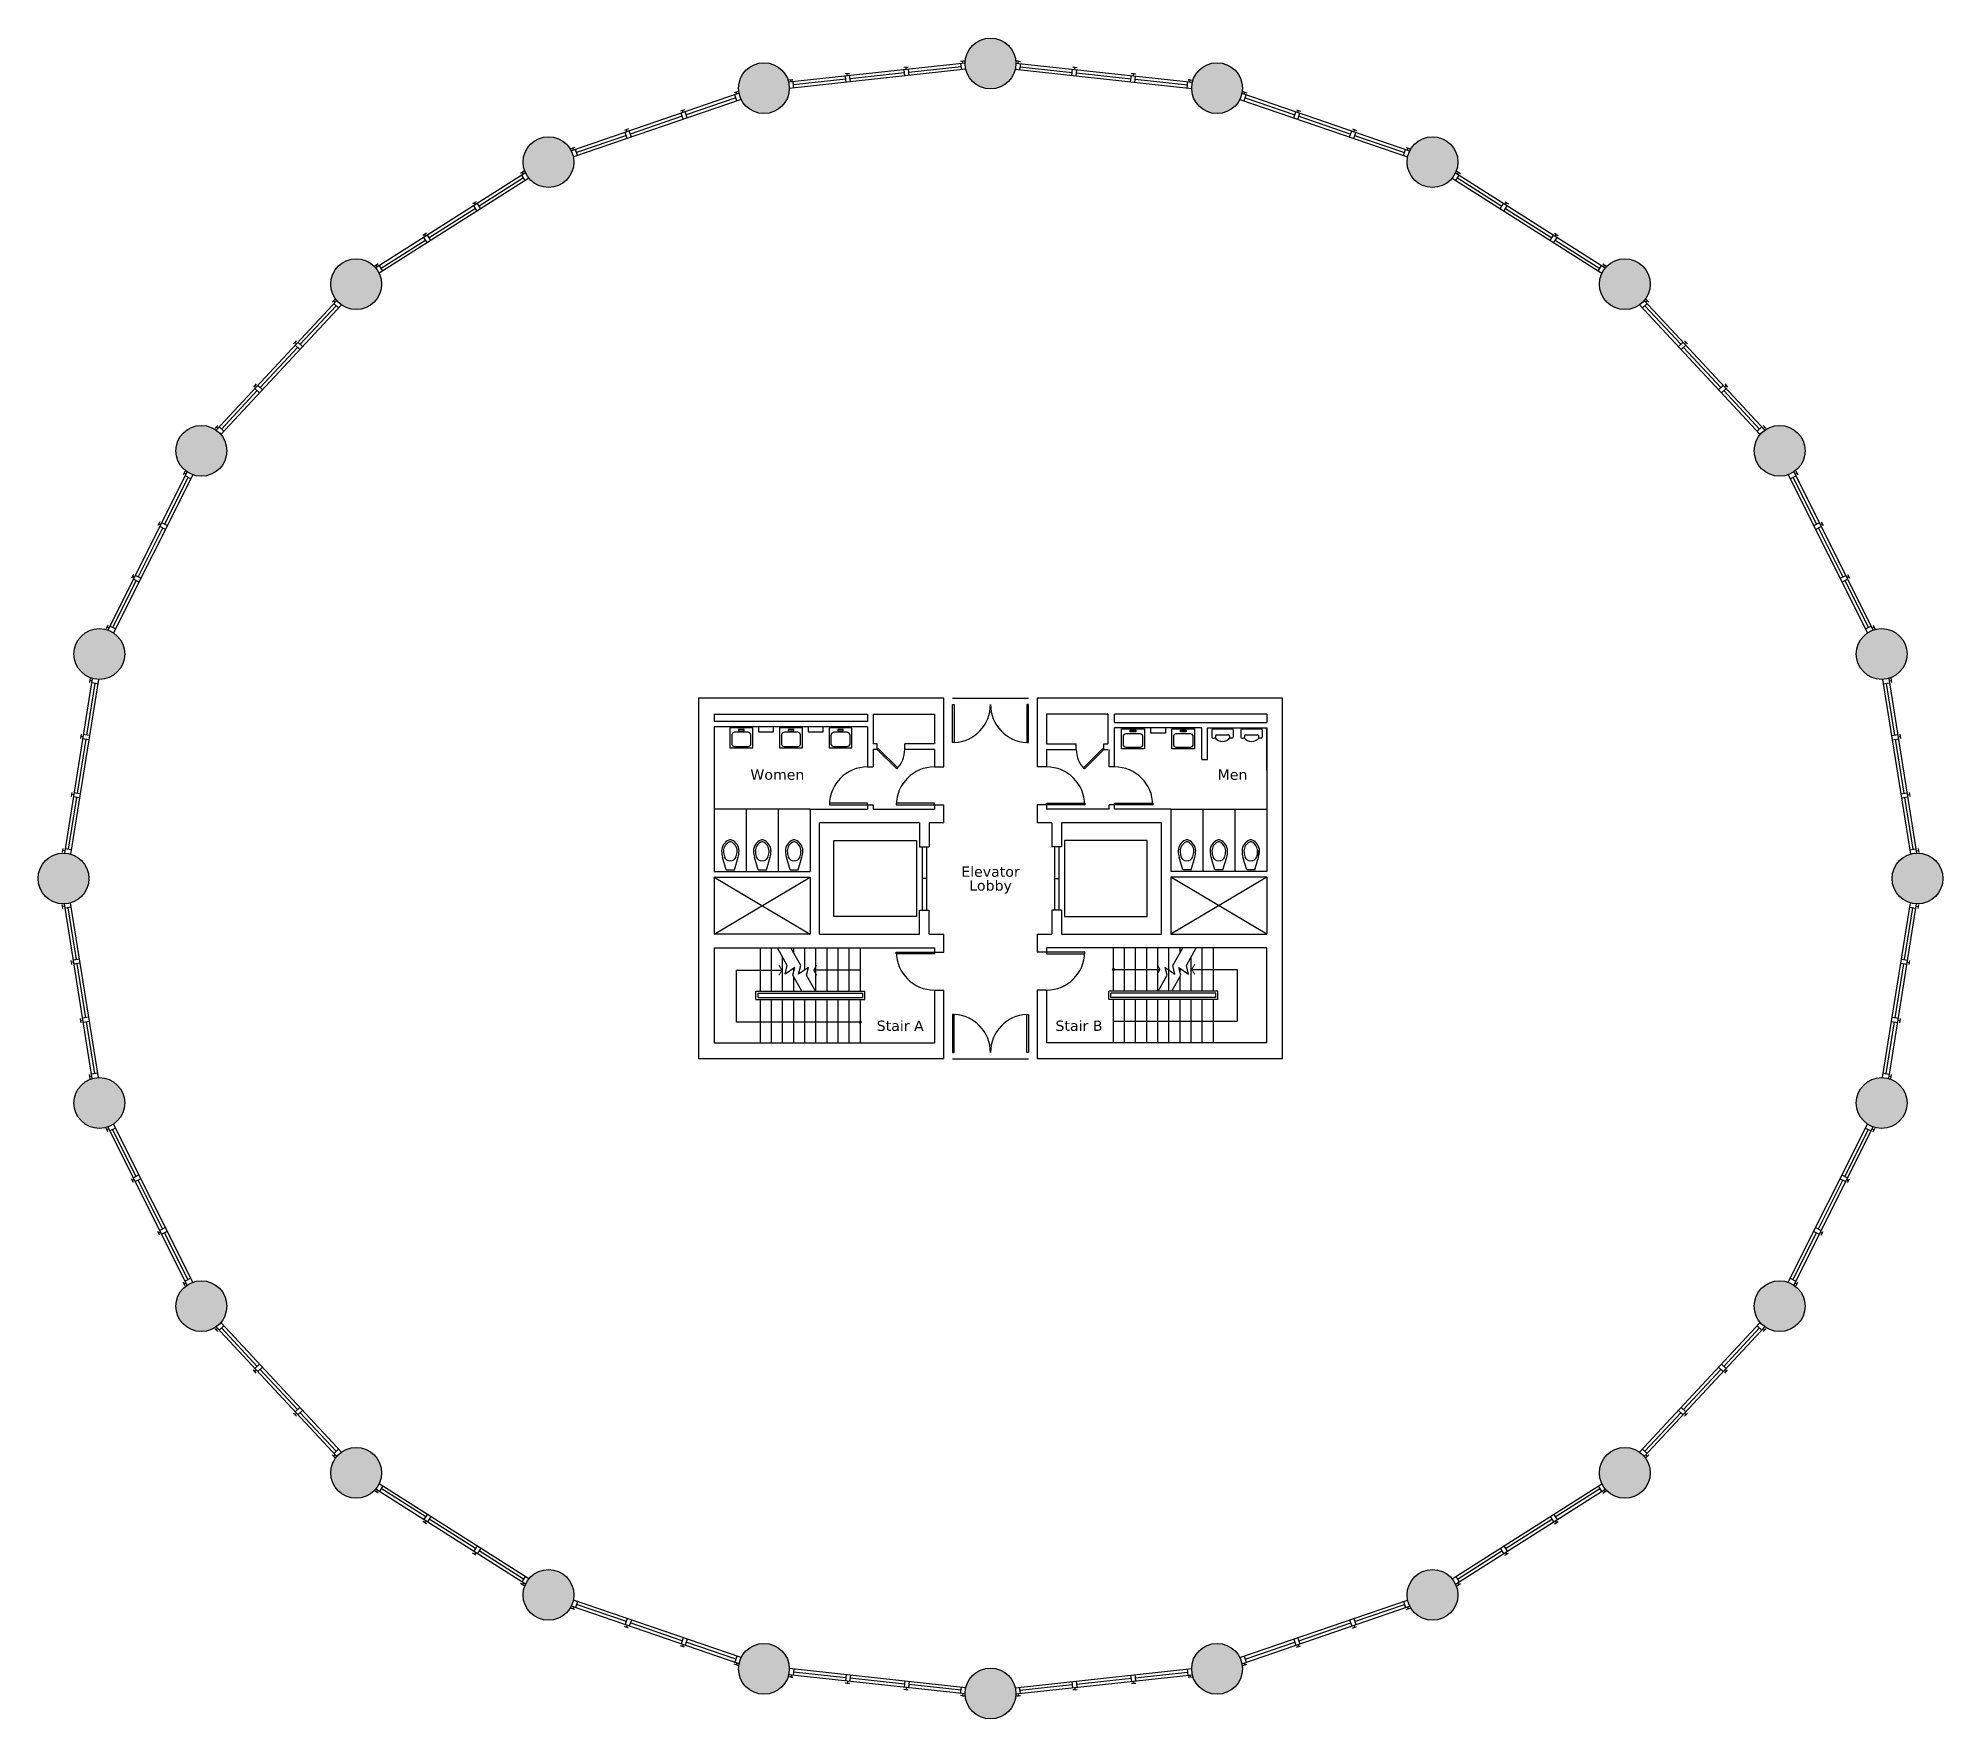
# Model space of a CAD drawing. Header units: inches. Extents: x -900 to 900, y -795 to 795.
import ezdxf
from ezdxf.enums import TextEntityAlignment as Align

# ---------------------------------------------------------------- set-up
doc = ezdxf.new("R2010")
doc.units = ezdxf.units.IN
doc.header["$LTSCALE"] = 48
doc.header["$MEASUREMENT"] = 0
for name, color, linetype in [('A-door', 3, 'CONTINUOUS'), ('A-door-elev', 44, 'CONTINUOUS'), ('A-flor-shft', 5, 'CONTINUOUS'), ('A-flor-strs', 12, 'CONTINUOUS'), ('A-note', 7, 'CONTINUOUS'), ('A-plbg-fixt', 3, 'CONTINUOUS'), ('A-wall-core', 7, 'CONTINUOUS'), ('A-wall-head', 8, 'CONTINUOUS'), ('A-wall-shel', 9, 'CONTINUOUS'), ('Elevator', 6, 'CONTINUOUS')]:
    doc.layers.add(name, color=color, linetype=linetype)
doc.layers.add('A-shel-fill', color=7, linetype='CONTINUOUS', true_color=0x949494)
doc.styles.add('Title', font='verdana.ttf')

msp = doc.modelspace()

# ---------------------------------------------------------------- hatches: boundary and pattern name
at = {"layer": 'A-shel-fill'}
h = msp.add_hatch(color=256, dxfattribs=at)
h.dxf.hatch_style = 1
h.paths.add_polyline_path([(24, 770.5, 1), (-24, 770.5, 1)])
h = msp.add_hatch(color=256, dxfattribs=at)
h.dxf.hatch_style = 1
h.paths.add_polyline_path([(238.1, 747.2, 1), (190.1, 747.2, 1)])
h.paths.add_polyline_path([(441.7, 677.3, 1), (393.7, 677.3, 1)])
h.paths.add_polyline_path([(575.4, 561.9, 1), (623.4, 561.9, 1)])
h.paths.add_polyline_path([(721.7, 404.3, 1), (769.7, 404.3, 1)])
h.paths.add_polyline_path([(866.1, 212.2, 1), (818.1, 212.2, 1)])
h.paths.add_polyline_path([(852, 0, 1), (900, 0, 1)])
h.paths.add_polyline_path([(866.1, -212.2, 1), (818.1, -212.2, 1)])
h.paths.add_polyline_path([(769.7, -404.3, 1), (721.7, -404.3, 1)])
h.paths.add_polyline_path([(623.4, -561.9, 1), (575.4, -561.9, 1)])
h.paths.add_polyline_path([(441.7, -677.3, 1), (393.7, -677.3, 1)])
h.paths.add_polyline_path([(238.1, -747.2, 1), (190.1, -747.2, 1)])
h.paths.add_polyline_path([(-190.1, -747.2, 1), (-238.1, -747.2, 1)])
h.paths.add_polyline_path([(-393.7, -677.3, 1), (-441.7, -677.3, 1)])
h.paths.add_polyline_path([(-575.4, -561.9, 1), (-623.4, -561.9, 1)])
h.paths.add_polyline_path([(-769.7, -404.3, 1), (-721.7, -404.3, 1)])
h.paths.add_polyline_path([(-866.1, -212.2, 1), (-818.1, -212.2, 1)])
h.paths.add_polyline_path([(-900, 0, 1), (-852, 0, 1)])
h.paths.add_polyline_path([(-818.1, 212.2, 1), (-866.1, 212.2, 1)])
h.paths.add_polyline_path([(-721.7, 404.3, 1), (-769.7, 404.3, 1)])
h.paths.add_polyline_path([(-623.4, 561.9, 1), (-575.4, 561.9, 1)])
h.paths.add_polyline_path([(-441.7, 677.3, 1), (-393.7, 677.3, 1)])
h.paths.add_polyline_path([(-238.1, 747.2, 1), (-190.1, 747.2, 1)])
h = msp.add_hatch(color=256, dxfattribs=at)
h.dxf.hatch_style = 1
h.paths.add_polyline_path([(24, -770.5, 1), (-24, -770.5, 1)])

# ---------------------------------------------------------------- linework, layer by layer
at = {"layer": 'A-door'}
for points in [[(-36, 164.5), (-34.2, 164.5), (-34.2, 128.5), (-36, 128.5)], [(36, 164.5), (34.3, 164.5), (34.3, 128.5), (36, 128.5)], [(-36, -164.5), (-34.3, -164.5), (-34.3, -128.5), (-36, -128.5)], [(36, -164.5), (34.2, -164.5), (34.2, -128.5), (36, -128.5)]]:
    msp.add_lwpolyline(points, close=True, dxfattribs=at)
for points in [[(-88.6, 103.6), (-107, 122), (-106.1, 122.9), (-87.7, 104.5), (-88.6, 103.6)], [(88.7, 103.6), (107, 122), (106.1, 122.9), (87.8, 104.5), (88.7, 103.6)], [(-152.2, 69.5), (-116.2, 69.5), (-116.2, 71.3), (-152.2, 71.3), (-152.2, 69.5)], [(-89, 69.5), (-53, 69.5), (-53, 71.3), (-89, 71.3), (-89, 69.5)], [(89, 69.5), (53, 69.5), (53, 71.3), (89, 71.3), (89, 69.5)], [(153.3, 69.5), (117.3, 69.5), (117.3, 71.3), (153.3, 71.3), (153.3, 69.5)], [(-89, -69.5), (-53, -69.5), (-53, -71.3), (-89, -71.3), (-89, -69.5)], [(89, -69.5), (53, -69.5), (53, -71.3), (89, -71.3), (89, -69.5)]]:
    msp.add_lwpolyline(points, dxfattribs=at)
for centre, radius, start, end in [((-36, 164.5), 36, 272.783, 0), ((36, 164.5), 36, 180, 267.217), ((-107, 122), 26, 315, 0), ((107, 122), 26, 180, 225), ((-116.2, 69.5), 36, 90, 180), ((-53, 69.5), 36, 90, 180), ((53, 69.5), 36, 0, 90), ((117.3, 69.5), 36, 0, 90), ((-53, -69.5), 36, 180, 270), ((53, -69.5), 36, 270, 0), ((-36, -164.5), 36, 0, 87.217), ((36, -164.5), 36, 92.783, 180)]:
    msp.add_arc(centre, radius, start, end, dxfattribs=at)
at = {"layer": 'A-door-elev'}
for p, q in [((-64.5, 30), (-64.5, -30)), ((-60.5, 30), (-60.5, -30)), ((60.5, 30), (60.5, -30)), ((64.5, 30), (64.5, -30)), ((-60.5, 0), (-64.5, 0)), ((60.5, 0), (64.5, 0))]:
    msp.add_line(p, q, dxfattribs=at)
at = {"layer": 'A-flor-shft'}
for p, q in [((-261, -52.5), (-170.5, 1.3)), ((-261, 1.3), (-170.5, -52.5)), ((261, -52.5), (170.5, 1.3)), ((261, 1.3), (170.5, -52.5))]:
    msp.add_line(p, q, dxfattribs=at)
at = {"layer": 'A-flor-strs'}
for p, q in [((-217.5, -106.5), (-217.5, -65.5)), ((-207, -106.5), (-207, -65.5)), ((-186, -70), (-186, -65.5)), ((-175.5, -86.4), (-175.5, -65.5)), ((-165, -106.5), (-165, -65.5)), ((-154.5, -106.5), (-154.5, -65.5)), ((-144, -106.5), (-144, -65.5)), ((-133.5, -106.5), (-133.5, -65.5)), ((-123, -106.5), (-123, -65.5)), ((116.1, -106.5), (116.1, -65.5)), ((126.6, -106.5), (126.6, -65.5)), ((137.1, -106.5), (137.1, -65.5)), ((147.6, -106.5), (147.6, -65.5)), ((158.1, -106.5), (158.1, -65.5)), ((168.6, -106.5), (168.6, -65.5)), ((200.1, -106.5), (200.1, -65.5)), ((210.6, -106.5), (210.6, -65.5)), ((-240.1, -135.8), (-240.1, -86.7)), ((-240.1, -86.7), (-197.1, -86.7)), ((-196.5, -106.5), (-196.5, -74.1)), ((-186, -88.4), (-186, -84.7)), ((-123, -86.8), (-167.1, -86.8)), ((179.1, -88.4), (179.1, -84.7)), ((189.6, -106.5), (189.6, -74.1)), ((-221.7, -114.5), (-221.7, -106.5)), ((-221.7, -106.5), (-118.7, -106.5)), ((-186, -106.5), (-186, -92.7)), ((-118.7, -114.5), (-118.7, -106.5)), ((214.8, -106.5), (111.8, -106.5)), ((111.8, -114.5), (111.8, -106.5)), ((179.1, -106.5), (179.1, -92.7)), ((214.8, -114.5), (214.8, -106.5)), ((-221.7, -114.5), (-118.7, -114.5)), ((-219.7, -108.5), (-120.7, -108.5)), ((-219.7, -112.5), (-219.7, -108.5)), ((-219.7, -112.5), (-120.7, -112.5)), ((-217.5, -155.5), (-217.5, -114.5)), ((-207, -155.5), (-207, -114.5)), ((-196.5, -155.5), (-196.5, -114.5)), ((-186, -155.5), (-186, -114.5)), ((-175.5, -155.5), (-175.5, -114.5)), ((-165, -155.5), (-165, -114.5)), ((-154.5, -155.5), (-154.5, -114.5)), ((-144, -155.5), (-144, -114.5)), ((-133.5, -155.5), (-133.5, -114.5)), ((-123, -155.5), (-123, -114.5)), ((-120.7, -112.5), (-120.7, -108.5)), ((214.8, -114.5), (111.8, -114.5)), ((212.8, -108.5), (113.8, -108.5)), ((113.8, -112.5), (113.8, -108.5)), ((212.8, -112.5), (113.8, -112.5)), ((116.1, -135), (116.1, -114.5)), ((126.6, -155.5), (126.6, -114.5)), ((137.1, -155.5), (137.1, -114.5)), ((147.6, -155.5), (147.6, -114.5)), ((158.1, -155.5), (158.1, -114.5)), ((168.6, -155.5), (168.6, -114.5)), ((179.1, -155.5), (179.1, -114.5)), ((189.6, -155.5), (189.6, -114.5)), ((200.1, -155.5), (200.1, -114.5)), ((210.6, -155.5), (210.6, -114.5)), ((212.8, -112.5), (212.8, -108.5)), ((-122, -135.8), (-240.1, -135.8)), ((116.1, -135), (233.2, -135)), ((116.1, -155.5), (116.1, -135))]:
    msp.add_line(p, q, dxfattribs=at)
for points in [[(-178.2, -106.5), (-186.8, -91.4), (-184.9, -84), (-194.1, -90.4), (-192, -82.1), (-201.4, -65.5)], [(-165.4, -106.5), (-174, -91.4), (-172.1, -84), (-181.3, -90.4), (-179.2, -82.1), (-188.6, -65.5)], [(158.5, -106.5), (167, -91.4), (165.2, -84), (174.3, -90.4), (172.3, -82.1), (181.7, -65.5)], [(171.3, -106.5), (179.9, -91.4), (178, -84), (187.2, -90.4), (185.1, -82.1), (194.5, -65.5)]]:
    msp.add_lwpolyline(points, dxfattribs=at)
at = {"layer": 'A-flor-strs', "const_width": 1, "flags": 128}
for points in [[(-197.1, -86.7), (-199.9, -81.9)], [(-197.1, -86.7), (-199.9, -91.5)], [(-167.1, -86.8), (-164.3, -82)], [(-167.1, -86.8), (-164.3, -91.6)], [(160.2, -86), (157.4, -81.2)], [(160.2, -86), (157.4, -90.8)], [(190.2, -85.9), (193, -81.1)], [(190.2, -85.9), (193, -90.8)]]:
    msp.add_lwpolyline(points, dxfattribs=at)
at = {"layer": 'A-flor-strs', "const_width": 1.5, "flags": 128}
for points in [[(115.4, -86, 1), (116.9, -86, 1)], [(-122.3, -135.8, -1), (-123.8, -135.8, -1)]]:
    msp.add_lwpolyline(points, format="xyb", close=True, dxfattribs=at)
at = {"layer": 'A-flor-strs', "flags": 128}
for points in [[(116.1, -86), (160.2, -86)], [(190.2, -86), (233.2, -86), (233.2, -135)]]:
    msp.add_lwpolyline(points, dxfattribs=at)
at = {"layer": 'A-plbg-fixt'}
for p, q in [((-246.2, 142.5), (-246.2, 123.6)), ((-224.6, 142.5), (-246.2, 142.5)), ((-244.5, 135.9), (-244.5, 127.1)), ((-229, 138.2), (-241.9, 138.2)), ((-238.1, 141), (-238.1, 139.7)), ((-232.8, 141), (-238.1, 141)), ((-238.1, 139.7), (-232.8, 139.7)), ((-232.8, 139.7), (-232.8, 141)), ((-226.4, 127.1), (-226.4, 135.9)), ((-224.6, 123.6), (-224.6, 142.5)), ((-199.4, 142.5), (-199.4, 123.6)), ((-177.8, 142.5), (-199.4, 142.5)), ((-197.6, 135.9), (-197.6, 127.1)), ((-182.1, 138.2), (-195, 138.2)), ((-191.2, 141), (-191.2, 139.7)), ((-185.9, 141), (-191.2, 141)), ((-191.2, 139.7), (-185.9, 139.7)), ((-185.9, 139.7), (-185.9, 141)), ((-179.5, 127.1), (-179.5, 135.9)), ((-177.8, 123.6), (-177.8, 142.5)), ((-152.5, 142.5), (-152.5, 123.6)), ((-130.9, 142.5), (-152.5, 142.5)), ((-150.8, 135.9), (-150.8, 127.1)), ((-135.3, 138.2), (-148.2, 138.2)), ((-144.4, 141), (-144.4, 139.7)), ((-139.1, 141), (-144.4, 141)), ((-144.4, 139.7), (-139.1, 139.7)), ((-139.1, 139.7), (-139.1, 141)), ((-132.7, 127.1), (-132.7, 135.9)), ((-130.9, 123.6), (-130.9, 142.5)), ((123.8, 122.6), (123.8, 141.5)), ((123.8, 141.5), (145.4, 141.5)), ((125.6, 126.2), (125.6, 135)), ((128.2, 137.2), (141, 137.2)), ((132, 138.8), (132, 140.1)), ((132, 140.1), (137.2, 140.1)), ((137.2, 138.8), (132, 138.8)), ((137.2, 140.1), (137.2, 138.8)), ((143.6, 135), (143.6, 126.2)), ((145.4, 141.5), (145.4, 122.6)), ((171.3, 122.6), (171.3, 141.5)), ((171.3, 141.5), (192.9, 141.5)), ((173.1, 126.2), (173.1, 135)), ((175.7, 137.2), (188.6, 137.2)), ((179.5, 140.1), (184.8, 140.1)), ((179.5, 138.8), (179.5, 140.1)), ((184.8, 138.8), (179.5, 138.8)), ((184.8, 140.1), (184.8, 138.8)), ((191.2, 135), (191.2, 126.2)), ((192.9, 141.5), (192.9, 122.6)), ((209.1, 140.4), (209.1, 133.7)), ((210.2, 141.5), (228.1, 141.5)), ((210.2, 132.6), (211.4, 132.6)), ((212.5, 134.8), (212.5, 133.7)), ((213.6, 135.9), (224.8, 135.9)), ((225.9, 134.8), (225.9, 133.7)), ((228.1, 132.6), (227, 132.6)), ((229.2, 140.4), (229.2, 133.7)), ((236.7, 140.4), (236.7, 133.7)), ((237.8, 141.5), (255.7, 141.5)), ((237.8, 132.6), (238.9, 132.6)), ((240, 134.8), (240, 133.7)), ((241.1, 135.9), (252.3, 135.9)), ((253.4, 134.8), (253.4, 133.7)), ((255.7, 132.6), (254.5, 132.6)), ((256.8, 140.4), (256.8, 133.7)), ((-246.2, 123.6), (-224.6, 123.6)), ((-241.9, 124.9), (-229, 124.9)), ((-199.4, 123.6), (-177.8, 123.6)), ((-195, 124.9), (-182.1, 124.9)), ((-152.5, 123.6), (-130.9, 123.6)), ((-148.2, 124.9), (-135.3, 124.9)), ((145.4, 122.6), (123.8, 122.6)), ((141, 123.9), (128.2, 123.9)), ((192.9, 122.6), (171.3, 122.6)), ((188.6, 123.9), (175.7, 123.9)), ((-170.5, 65.5), (-261, 65.5)), ((-230.8, 65.5), (-230.8, 6.5)), ((-200.6, 65.5), (-200.6, 6.5)), ((170.5, 65.5), (261, 65.5)), ((200.7, 65.5), (200.7, 6.5)), ((230.9, 65.5), (230.9, 6.5)), ((-249.7, 8.2), (-253.2, 20.1)), ((-242, 8.2), (-238.5, 20.1)), ((-219.6, 8.2), (-223.1, 20.1)), ((-211.8, 8.2), (-208.3, 20.1)), ((-189.4, 8.2), (-192.9, 20.1)), ((-181.7, 8.2), (-178.2, 20.1)), ((181.8, 8.2), (178.3, 20.1)), ((189.5, 8.2), (193, 20.1)), ((211.9, 8.2), (208.4, 20.1)), ((219.7, 8.2), (223.2, 20.1)), ((242.1, 8.2), (238.6, 20.1)), ((249.8, 8.2), (253.3, 20.1)), ((-249.7, 8.2), (-242, 8.2)), ((-219.6, 8.2), (-211.8, 8.2)), ((-189.4, 8.2), (-181.7, 8.2)), ((189.5, 8.2), (181.8, 8.2)), ((219.7, 8.2), (211.9, 8.2)), ((249.8, 8.2), (242.1, 8.2))]:
    msp.add_line(p, q, dxfattribs=at)
for points in [[(-241.9, 138.2), (-243.7, 137.5), (-244.5, 135.9)], [(-244.5, 127.1), (-243.7, 125.5), (-241.9, 124.9)], [(-226.4, 135.9), (-227.2, 137.5), (-229, 138.2)], [(-229, 124.9), (-227.2, 125.5), (-226.4, 127.1)], [(-219.1, 143.5), (-219.1, 138.5), (-205.1, 138.5), (-205.1, 143.5)], [(-195, 138.2), (-196.9, 137.5), (-197.6, 135.9)], [(-197.6, 127.1), (-196.9, 125.5), (-195, 124.9)], [(-179.5, 135.9), (-180.3, 137.5), (-182.1, 138.2)], [(-182.1, 124.9), (-180.3, 125.5), (-179.5, 127.1)], [(-172.2, 143.5), (-172.2, 138.5), (-158.2, 138.5), (-158.2, 143.5)], [(-148.2, 138.2), (-150, 137.5), (-150.8, 135.9)], [(-150.8, 127.1), (-150, 125.5), (-148.2, 124.9)], [(-132.7, 135.9), (-133.4, 137.5), (-135.3, 138.2)], [(-135.3, 124.9), (-133.4, 125.5), (-132.7, 127.1)], [(125.6, 135), (126.3, 136.6), (128.2, 137.2)], [(128.2, 123.9), (126.3, 124.6), (125.6, 126.2)], [(141, 137.2), (142.9, 136.6), (143.6, 135)], [(143.6, 126.2), (142.9, 124.6), (141, 123.9)], [(165.5, 142.5), (165.5, 137.5), (151.5, 137.5), (151.5, 142.5)], [(173.1, 135), (173.9, 136.6), (175.7, 137.2)], [(175.7, 123.9), (173.9, 124.6), (173.1, 126.2)], [(188.6, 137.2), (190.4, 136.6), (191.2, 135)], [(191.2, 126.2), (190.4, 124.6), (188.6, 123.9)]]:
    msp.add_lwpolyline(points, dxfattribs=at)
for centre, radius, start, end in [((210.2, 140.4), 1.12, 90, 180), ((210.2, 133.7), 1.12, 180, 270), ((211.4, 133.7), 1.12, 270, 0), ((219.2, 139), 9.33, 221.0916, 318.9084), ((213.6, 134.8), 1.12, 90, 180), ((224.8, 134.8), 1.12, 0, 90), ((227, 133.7), 1.12, 180, 270), ((228.1, 140.4), 1.12, 0, 90), ((228.1, 133.7), 1.12, 270, 0), ((237.8, 140.4), 1.12, 90, 180), ((237.8, 133.7), 1.12, 180, 270), ((238.9, 133.7), 1.12, 270, 0), ((246.7, 139), 9.33, 221.0916, 318.9084), ((241.1, 134.8), 1.12, 90, 180), ((252.3, 134.8), 1.12, 0, 90), ((254.5, 133.7), 1.12, 180, 270), ((255.7, 140.4), 1.12, 0, 90), ((255.7, 133.7), 1.12, 270, 0), ((-242.7, 25.8), 11.4, 113.5877, 178.8418), ((-245.9, 33), 3.54, 66.4123, 113.5877), ((-249, 25.8), 11.4, 1.1582, 66.4123), ((-212.6, 25.8), 11.4, 113.5877, 178.8418), ((-215.7, 33), 3.54, 66.4123, 113.5877), ((-218.9, 25.8), 11.4, 1.1582, 66.4123), ((-182.4, 25.8), 11.4, 113.5877, 178.8418), ((-185.5, 33), 3.54, 66.4123, 113.5877), ((-188.7, 25.8), 11.4, 1.1582, 66.4123), ((188.8, 25.8), 11.4, 113.5877, 178.8418), ((185.6, 33), 3.54, 66.4123, 113.5877), ((182.5, 25.8), 11.4, 1.1582, 66.4123), ((218.9, 25.8), 11.4, 113.5877, 178.8418), ((215.8, 33), 3.54, 66.4123, 113.5877), ((212.6, 25.8), 11.4, 1.1582, 66.4123), ((249.1, 25.8), 11.4, 113.5877, 178.8418), ((246, 33), 3.54, 66.4123, 113.5877), ((242.8, 25.8), 11.4, 1.1582, 66.4123), ((-231.9, 26.4), 22.2, 180.9933, 196.391), ((-242.7, 25.8), 9.65, 113.5877, 178.8418), ((-231.9, 26.4), 20.4, 180.9933, 196.391), ((-245.9, 22.8), 6.09, 201.261, 338.739), ((-245.9, 33), 1.77, 66.4123, 113.5877), ((-249, 25.8), 9.65, 1.1582, 66.4123), ((-259.8, 26.4), 20.4, 343.609, 359.0067), ((-259.8, 26.4), 22.2, 343.609, 359.0067), ((-201.8, 26.4), 22.2, 180.9933, 196.391), ((-212.6, 25.8), 9.65, 113.5877, 178.8418), ((-201.8, 26.4), 20.4, 180.9933, 196.391), ((-215.7, 22.8), 6.09, 201.261, 338.739), ((-215.7, 33), 1.77, 66.4123, 113.5877), ((-218.9, 25.8), 9.65, 1.1582, 66.4123), ((-229.6, 26.4), 20.4, 343.609, 359.0067), ((-229.6, 26.4), 22.2, 343.609, 359.0067), ((-171.6, 26.4), 22.2, 180.9933, 196.391), ((-182.4, 25.8), 9.65, 113.5877, 178.8418), ((-171.6, 26.4), 20.4, 180.9933, 196.391), ((-185.5, 22.8), 6.09, 201.261, 338.739), ((-185.5, 33), 1.77, 66.4123, 113.5877), ((-188.7, 25.8), 9.65, 1.1582, 66.4123), ((-199.5, 26.4), 20.4, 343.609, 359.0067), ((-199.5, 26.4), 22.2, 343.609, 359.0067), ((199.6, 26.4), 22.2, 180.9933, 196.391), ((188.8, 25.8), 9.65, 113.5877, 178.8418), ((199.6, 26.4), 20.4, 180.9933, 196.391), ((185.6, 22.8), 6.09, 201.261, 338.739), ((185.6, 33), 1.77, 66.4123, 113.5877), ((182.5, 25.8), 9.65, 1.1582, 66.4123), ((171.7, 26.4), 20.4, 343.609, 359.0067), ((171.7, 26.4), 22.2, 343.609, 359.0067), ((229.7, 26.4), 22.2, 180.9933, 196.391), ((218.9, 25.8), 9.65, 113.5877, 178.8418), ((229.7, 26.4), 20.4, 180.9933, 196.391), ((215.8, 22.8), 6.09, 201.261, 338.739), ((215.8, 33), 1.77, 66.4123, 113.5877), ((212.6, 25.8), 9.65, 1.1582, 66.4123), ((201.9, 26.4), 20.4, 343.609, 359.0067), ((201.9, 26.4), 22.2, 343.609, 359.0067), ((259.9, 26.4), 22.2, 180.9933, 196.391), ((249.1, 25.8), 9.65, 113.5877, 178.8418), ((259.9, 26.4), 20.4, 180.9933, 196.391), ((246, 22.8), 6.09, 201.261, 338.739), ((246, 33), 1.77, 66.4123, 113.5877), ((242.8, 25.8), 9.65, 1.1582, 66.4123), ((232, 26.4), 20.4, 343.609, 359.0067), ((231.6, 27.5), 22.2, 343.609, 359.0067), ((232, 26.4), 22.2, 343.609, 359.0067)]:
    msp.add_arc(centre, radius, start, end, dxfattribs=at)
at = {"layer": 'A-wall-core'}
for p, q in [((-276, 170.5), (-276, -170.5)), ((-44, 170.5), (-276, 170.5)), ((-44, 105.5), (-44, 170.5)), ((276, 170.5), (44, 170.5)), ((44, 170.5), (44, 105.5)), ((276, -170.5), (276, 170.5)), ((-261, 155.5), (-116.2, 155.5)), ((-261, 155.5), (-261, 148.5)), ((-116.2, 148.5), (-261, 148.5)), ((-116.2, 155.5), (-116.2, 148.5)), ((-111, 155.5), (-111, 127.3)), ((-111, 155.5), (-53, 155.5)), ((-53, 155.5), (-53, 127.3)), ((111, 155.5), (53, 155.5)), ((53, 155.5), (53, 127.3)), ((111, 155.5), (111, 127.3)), ((261, 155.5), (117.3, 155.5)), ((117.3, 147.5), (117.3, 155.5)), ((117.3, 147.5), (261, 147.5)), ((261, 155.5), (261, 147.5)), ((261, 151.9), (261, 147.5)), ((-261, 143.5), (-261, 6.5)), ((-116.2, 143.5), (-261, 143.5)), ((-116.2, 143.5), (-116.2, 105.5)), ((-107, 127.3), (-111, 127.3)), ((-107, 122), (-107, 127.3)), ((-53, 127.3), (-81, 127.3)), ((-81, 122), (-81, 127.3)), ((53, 127.3), (81, 127.3)), ((81, 122), (81, 127.3)), ((107, 122), (107, 127.3)), ((107, 127.3), (111, 127.3)), ((117.3, 105.5), (117.3, 142.5)), ((199.8, 142.5), (117.3, 142.5)), ((199.8, 112.5), (199.8, 142.5)), ((205, 142.5), (261, 142.5)), ((205, 112.5), (205, 142.5)), ((261, 142.5), (261, 6.5)), ((261, 102.5), (261, 142.5)), ((-107, 122), (-111, 122)), ((-111, 122), (-111, 105.5)), ((-53, 122), (-81, 122)), ((-53, 122), (-53, 105.5)), ((53, 122), (53, 105.5)), ((53, 122), (81, 122)), ((107, 122), (111, 122)), ((112, 105.5), (112, 122)), ((199.8, 112.5), (205, 112.5)), ((-116.2, 105.5), (-111, 105.5)), ((-53, 105.5), (-44, 105.5)), ((53, 105.5), (44, 105.5)), ((117.3, 105.5), (112, 105.5)), ((-170.5, 65.5), (-170.5, 6.5)), ((-170.5, 65.5), (-116.2, 65.5)), ((-116.2, 69.5), (-111, 69.5)), ((-116.2, 69.5), (-116.2, 65.5)), ((-111, 69.5), (-111, 65.5)), ((-111, 65.5), (-53, 65.5)), ((-53, 69.5), (-44, 69.5)), ((-53, 69.5), (-53, 65.5)), ((-44, 52.5), (-44, 69.5)), ((44, 69.5), (44, 52.5)), ((53, 69.5), (44, 69.5)), ((53, 69.5), (53, 65.5)), ((112, 65.5), (53, 65.5)), ((117, 69.5), (112, 69.5)), ((112, 65.5), (112, 69.5)), ((117.3, 65.5), (117.3, 69.5)), ((170.5, 65.5), (117.3, 65.5)), ((170.5, 65.5), (170.5, 6.5)), ((-161.5, -52.5), (-161.5, 52.5)), ((-67, 52.5), (-161.5, 52.5)), ((-67.1, 52.5), (-67.1, 30)), ((-58.1, 52.5), (-58.1, 30)), ((-44, 52.5), (-58, 52.5)), ((58, 52.5), (44, 52.5)), ((58, 52.5), (58, 30)), ((161.5, 52.5), (67, 52.5)), ((67, 52.5), (67, 30)), ((161.5, -52.5), (161.5, 52.5)), ((-67.1, 30), (-58.1, 30)), ((67, 30), (58, 30)), ((-261, 6.5), (-170.5, 6.5)), ((-261, 1.3), (-261, -52.5)), ((-261, 1.3), (-170.5, 1.3)), ((-170.5, 1.3), (-170.5, -52.5)), ((261, 6.5), (170.5, 6.5)), ((261, 1.3), (170.5, 1.3)), ((170.5, 1.3), (170.5, -52.5)), ((261, 1.3), (261, -52)), ((-67, -52.5), (-67, -30)), ((-67, -30), (-58, -30)), ((-58, -52.5), (-58, -30)), ((58, -30), (58, -52.5)), ((67, -30), (58, -30)), ((67, -30), (67, -52.5)), ((-170.5, -52.5), (-261, -52.5)), ((-161.5, -52.5), (-67, -52.5)), ((-58, -52.5), (-44, -52.5)), ((-44, -69.5), (-44, -52.5)), ((44, -52.5), (44, -69.5)), ((44, -52.5), (58, -52.5)), ((67, -52.5), (161.5, -52.5)), ((170.5, -52.5), (261, -52.5)), ((-261, -65.5), (-261, -155.5)), ((-261, -65.5), (-53, -65.5)), ((-53, -65.5), (-53, -69.5)), ((-53, -69.5), (-44, -69.5)), ((53, -69.5), (44, -69.5)), ((261, -65.5), (53, -65.5)), ((53, -65.5), (53, -69.5)), ((179.1, -70), (179.1, -65.5)), ((261, -155.5), (261, -65.5)), ((-53, -105.5), (-44, -105.5)), ((-53, -105.5), (-53, -155.5)), ((-44, -170.5), (-44, -105.5)), ((44, -105.5), (44, -170.5)), ((53, -105.5), (44, -105.5)), ((53, -105.5), (53, -155.5)), ((-261, -155.5), (-53, -155.5)), ((261, -155.5), (53, -155.5)), ((-44, -170.5), (-276, -170.5)), ((276, -170.5), (44, -170.5))]:
    msp.add_line(p, q, dxfattribs=at)
at = {"layer": 'A-wall-head'}
for p, q in [((-36, 170.5), (36, 170.5)), ((-36, -170.5), (36, -170.5))]:
    msp.add_line(p, q, dxfattribs=at)
at = {"layer": 'A-wall-shel'}
for p, q in [((-24, 770.9), (-190.7, 752.7)), ((-23.3, 765), (-190.1, 746.8)), ((-133.3, 761), (-137.3, 760.6)), ((-136.4, 752.6), (-137.1, 758.6)), ((-135.3, 760.8), (-133.3, 761)), ((-135.1, 758.8), (-135.3, 760.8)), ((-132.4, 753.1), (-133.1, 759)), ((-81.3, 761.7), (-132.8, 756)), ((-77.9, 767.1), (-81.8, 766.6)), ((-81, 758.7), (-81.6, 764.6)), ((-79.8, 766.8), (-77.9, 767.1)), ((-79.6, 764.9), (-79.8, 766.8)), ((-77, 759.1), (-77.6, 765.1)), ((-27.8, 767.5), (-77.3, 762.1)), ((-24.4, 772.9), (-28.4, 772.5)), ((-28.2, 770.5), (-27.5, 764.5)), ((-26.4, 772.7), (-24.4, 772.9)), ((-26.2, 770.7), (-26.4, 772.7)), ((23.3, 765), (190.1, 746.8)), ((24, 770.9), (190.7, 752.7)), ((26.4, 772.7), (24.4, 772.9)), ((24.4, 772.9), (28.4, 772.5)), ((26.2, 770.7), (26.4, 772.7)), ((28.2, 770.5), (27.5, 764.5)), ((27.8, 767.5), (77.3, 762.1)), ((77, 759.1), (77.6, 765.1)), ((79.8, 766.8), (77.9, 767.1)), ((77.9, 767.1), (81.8, 766.6)), ((79.6, 764.9), (79.8, 766.8)), ((81, 758.7), (81.6, 764.6)), ((81.3, 761.7), (132.8, 756)), ((132.4, 753.1), (133.1, 759)), ((135.3, 760.8), (133.3, 761)), ((133.3, 761), (137.3, 760.6)), ((135.1, 758.8), (135.3, 760.8)), ((136.4, 752.6), (137.1, 758.6)), ((-237.5, 742.3), (-396.1, 687.9)), ((-240.5, 738.1), (-287.6, 721.9)), ((-238.4, 744.1), (-242.2, 742.8)), ((-239.6, 735.2), (-241.5, 740.9)), ((-239.6, 741.6), (-240.3, 743.5)), ((-186.8, 755.2), (-190.7, 754.7)), ((-188.7, 755), (-186.8, 755.2)), ((-188.5, 753), (-188.7, 755)), ((-185.9, 747.2), (-186.5, 753.2)), ((-136.7, 755.6), (-186.2, 750.2)), ((136.7, 755.6), (186.2, 750.2)), ((185.9, 747.2), (186.5, 753.2)), ((188.7, 755), (186.8, 755.2)), ((186.8, 755.2), (190.7, 754.7)), ((188.5, 753), (188.7, 755)), ((237.5, 742.3), (396.1, 687.9)), ((238.4, 744.1), (242.2, 742.8)), ((239.6, 741.6), (240.3, 743.5)), ((239.6, 735.2), (241.5, 740.9)), ((240.5, 738.1), (287.6, 721.9)), ((-235.6, 736.6), (-394.2, 682.2)), ((-291.4, 720.6), (-340.4, 703.8)), ((-289.2, 726.7), (-293, 725.4)), ((-290.4, 717.8), (-292.4, 723.5)), ((-290.5, 724.1), (-291.1, 726)), ((-286.6, 719.1), (-288.6, 724.8)), ((235.6, 736.6), (394.2, 682.2)), ((286.6, 719.1), (288.6, 724.8)), ((289.2, 726.7), (293, 725.4)), ((290.4, 717.8), (292.4, 723.5)), ((290.5, 724.1), (291.1, 726)), ((291.4, 720.6), (340.4, 703.8)), ((-344.1, 702.5), (-391.2, 686.4)), ((-342, 708.6), (-345.8, 707.3)), ((-343.2, 699.7), (-345.1, 705.4)), ((-343.2, 706), (-343.9, 707.9)), ((-339.4, 701), (-341.3, 706.7)), ((339.4, 701), (341.3, 706.7)), ((342, 708.6), (345.8, 707.3)), ((343.2, 706), (343.9, 707.9)), ((343.2, 699.7), (345.1, 705.4)), ((344.1, 702.5), (391.2, 686.4)), ((-392.8, 691.1), (-396.6, 689.8)), ((-394.1, 688.6), (-394.7, 690.5)), ((-390.2, 683.5), (-392.2, 689.2)), ((390.2, 683.5), (392.2, 689.2)), ((392.8, 691.1), (396.6, 689.8)), ((394.1, 688.6), (394.7, 690.5)), ((-439.4, 667.1), (-580.9, 577.2)), ((-440.6, 668.7), (-444, 666.5)), ((-441.2, 665.9), (-442.3, 667.6)), ((439.4, 667.1), (580.9, 577.2)), ((440.6, 668.7), (444, 666.5)), ((441.2, 665.9), (442.3, 667.6)), ((-436.2, 662), (-577.7, 572.2)), ((-441.3, 662.3), (-483.3, 635.6)), ((-439.7, 659.8), (-442.9, 664.8)), ((436.2, 662), (577.7, 572.2)), ((439.7, 659.8), (442.9, 664.8)), ((441.3, 662.3), (483.3, 635.6)), ((-486.7, 633.5), (-530.4, 605.7)), ((-486, 639.8), (-489.4, 637.7)), ((-485.1, 630.9), (-488.3, 636)), ((-486.6, 637.1), (-487.7, 638.8)), ((-481.7, 633.1), (-484.9, 638.2)), ((481.7, 633.1), (484.9, 638.2)), ((485.1, 630.9), (488.3, 636)), ((486, 639.8), (489.4, 637.7)), ((486.6, 637.1), (487.7, 638.8)), ((486.7, 633.5), (530.4, 605.7)), ((-533.7, 603.6), (-575.9, 576.8)), ((-533, 610), (-536.4, 607.8)), ((-532.1, 601.1), (-535.4, 606.1)), ((-533.7, 607.2), (-534.7, 608.9)), ((-528.8, 603.2), (-532, 608.3)), ((528.8, 603.2), (532, 608.3)), ((532.1, 601.1), (535.4, 606.1)), ((533, 610), (536.4, 607.8)), ((533.7, 607.2), (534.7, 608.9)), ((533.7, 603.6), (575.9, 576.8)), ((-578.6, 581.1), (-581.9, 578.9)), ((-579.2, 578.3), (-580.3, 580)), ((-574.3, 574.3), (-577.5, 579.4)), ((574.3, 574.3), (577.5, 579.4)), ((578.6, 581.1), (581.9, 578.9)), ((579.2, 578.3), (580.3, 580)), ((-617.8, 546.5), (-731.7, 423.8)), ((-613.4, 542.4), (-727.3, 419.7)), ((-618.4, 541.4), (-652.2, 505)), ((-619.4, 547.7), (-622.1, 544.8)), ((-619.3, 544.9), (-620.7, 546.3)), ((-616.2, 539.4), (-620.6, 543.5)), ((613.4, 542.4), (727.3, 419.7)), ((616.2, 539.4), (620.6, 543.5)), ((617.8, 546.5), (731.7, 423.8)), ((618.4, 541.4), (652.2, 505)), ((619.3, 544.9), (620.7, 546.3)), ((619.4, 547.7), (622.1, 544.8)), ((-655.9, 508.4), (-658.6, 505.5)), ((-655.8, 505.6), (-657.3, 506.9)), ((-652.8, 500), (-657.2, 504.1)), ((-650, 503), (-654.4, 507)), ((650, 503), (654.4, 507)), ((652.8, 500), (657.2, 504.1)), ((655.8, 505.6), (657.3, 506.9)), ((655.9, 508.4), (658.6, 505.5)), ((-655, 502.1), (-690.1, 464.2)), ((655, 502.1), (690.1, 464.2)), ((-692.9, 461.2), (-726.7, 424.8)), ((-693.8, 467.6), (-696.5, 464.6)), ((-693.7, 464.7), (-695.2, 466.1)), ((-690.7, 459.2), (-695.1, 463.3)), ((-687.9, 462.1), (-692.3, 466.2)), ((687.9, 462.1), (692.3, 466.2)), ((690.7, 459.2), (695.1, 463.3)), ((692.9, 461.2), (726.7, 424.8)), ((693.7, 464.7), (695.2, 466.1)), ((693.8, 467.6), (696.5, 464.6)), ((-730.3, 428.2), (-733.1, 425.3)), ((-730.2, 425.4), (-731.7, 426.8)), ((-724.5, 422.8), (-728.9, 426.9)), ((724.5, 422.8), (728.9, 426.9)), ((730.2, 425.4), (731.7, 426.8)), ((730.3, 428.2), (733.1, 425.3)), ((-759.1, 384.4), (-834.1, 234.8)), ((-753.7, 381.7), (-828.8, 232.1)), ((-758.3, 379.3), (-780.6, 334.9)), ((-761, 385.1), (-762.8, 381.5)), ((-760.1, 382.4), (-761.9, 383.3)), ((-755.6, 377.9), (-761, 380.6)), ((753.7, 381.7), (828.8, 232.1)), ((755.6, 377.9), (761, 380.6)), ((758.3, 379.3), (780.6, 334.9)), ((759.1, 384.4), (834.1, 234.8)), ((760.1, 382.4), (761.9, 383.3)), ((761, 385.1), (762.8, 381.5)), ((-782.3, 331.3), (-805.5, 285.2)), ((-785, 337.1), (-786.8, 333.6)), ((-784.1, 334.5), (-785.9, 335.4)), ((-779.7, 330), (-785, 332.7)), ((-777.9, 333.6), (-783.2, 336.2)), ((777.9, 333.6), (783.2, 336.2)), ((779.7, 330), (785, 332.7)), ((782.3, 331.3), (805.5, 285.2)), ((784.1, 334.5), (785.9, 335.4)), ((785, 337.1), (786.8, 333.6)), ((-807.3, 281.6), (-829.6, 237.2)), ((-810, 287.4), (-811.8, 283.8)), ((-809.1, 284.7), (-810.9, 285.6)), ((-804.6, 280.2), (-810, 282.9)), ((-802.8, 283.8), (-808.2, 286.5)), ((802.8, 283.8), (808.2, 286.5)), ((804.6, 280.2), (810, 282.9)), ((807.3, 281.6), (829.6, 237.2)), ((809.1, 284.7), (810.9, 285.6)), ((810, 287.4), (811.8, 283.8)), ((-834, 239.4), (-835.8, 235.9)), ((-833.2, 236.8), (-834.9, 237.7)), ((-826.9, 235.9), (-832.3, 238.5)), ((826.9, 235.9), (832.3, 238.5)), ((833.2, 236.8), (834.9, 237.7)), ((834, 239.4), (835.8, 235.9)), ((-848.9, 189.1), (-875.2, 24)), ((-842.9, 188.2), (-869.3, 23)), ((-846.5, 184.5), (-854.4, 135.5)), ((-850.9, 189.3), (-851.5, 185.3)), ((-849.2, 187), (-851.2, 187.3)), ((-843.6, 184.1), (-849.5, 185)), ((842.9, 188.2), (869.3, 23)), ((843.6, 184.1), (849.5, 185)), ((846.5, 184.5), (854.4, 135.5)), ((848.9, 189.1), (875.2, 24)), ((849.2, 187), (851.2, 187.3)), ((850.9, 189.3), (851.5, 185.3)), ((-855, 131.6), (-863.1, 80.6)), ((-859.3, 136.3), (-859.9, 132.4)), ((-857.6, 134), (-859.6, 134.3)), ((-852, 131.1), (-858, 132)), ((-851.4, 135.1), (-857.3, 136)), ((851.4, 135.1), (857.3, 136)), ((852, 131.1), (858, 132)), ((855, 131.6), (863.1, 80.6)), ((857.6, 134), (859.6, 134.3)), ((859.3, 136.3), (859.9, 132.4)), ((-863.8, 76.6), (-871.6, 27.7)), ((-868.1, 81.4), (-868.7, 77.4)), ((-866.4, 79.1), (-868.4, 79.4)), ((-860.8, 76.2), (-866.7, 77.1)), ((-860.2, 80.1), (-866.1, 81.1)), ((860.2, 80.1), (866.1, 81.1)), ((860.8, 76.2), (866.7, 77.1)), ((863.8, 76.6), (871.6, 27.7)), ((866.4, 79.1), (868.4, 79.4)), ((868.1, 81.4), (868.7, 77.4)), ((-876.5, 28.4), (-877.2, 24.5)), ((-874.9, 26.1), (-876.8, 26.5)), ((-868.6, 27.2), (-874.5, 28.1)), ((868.6, 27.2), (874.5, 28.1)), ((874.9, 26.1), (876.8, 26.5)), ((876.5, 28.4), (877.2, 24.5)), ((-876.5, -28.4), (-877.2, -24.5)), ((-874.9, -26.1), (-876.8, -26.5)), ((-848.9, -189.1), (-875.2, -24)), ((-868.6, -27.2), (-874.5, -28.1)), ((-863.8, -76.6), (-871.6, -27.7)), ((-842.9, -188.2), (-869.3, -23)), ((842.9, -188.2), (869.3, -23)), ((848.9, -189.1), (875.2, -24)), ((863.8, -76.6), (871.6, -27.7)), ((868.6, -27.2), (874.5, -28.1)), ((874.9, -26.1), (876.8, -26.5)), ((876.5, -28.4), (877.2, -24.5)), ((-868.1, -81.4), (-868.7, -77.4)), ((-866.4, -79.1), (-868.4, -79.4)), ((-860.8, -76.2), (-866.7, -77.1)), ((-860.2, -80.1), (-866.1, -81.1)), ((-855, -131.6), (-863.1, -80.6)), ((855, -131.6), (863.1, -80.6)), ((860.2, -80.1), (866.1, -81.1)), ((860.8, -76.2), (866.7, -77.1)), ((866.4, -79.1), (868.4, -79.4)), ((868.1, -81.4), (868.7, -77.4)), ((-859.3, -136.3), (-859.9, -132.4)), ((-857.6, -134), (-859.6, -134.3)), ((-852, -131.1), (-858, -132)), ((-851.4, -135.1), (-857.3, -136)), ((-846.5, -184.5), (-854.4, -135.5)), ((846.5, -184.5), (854.4, -135.5)), ((851.4, -135.1), (857.3, -136)), ((852, -131.1), (858, -132)), ((857.6, -134), (859.6, -134.3)), ((859.3, -136.3), (859.9, -132.4)), ((-850.9, -189.3), (-851.5, -185.3)), ((-849.2, -187), (-851.2, -187.3)), ((-843.6, -184.1), (-849.5, -185)), ((843.6, -184.1), (849.5, -185)), ((849.2, -187), (851.2, -187.3)), ((850.9, -189.3), (851.5, -185.3)), ((-753.7, -381.7), (-828.8, -232.1)), ((753.7, -381.7), (828.8, -232.1)), ((-834, -239.4), (-835.8, -235.9)), ((-833.2, -236.8), (-834.9, -237.7)), ((-759.1, -384.4), (-834.1, -234.8)), ((-826.9, -235.9), (-832.3, -238.5)), ((-807.3, -281.6), (-829.6, -237.2)), ((759.1, -384.4), (834.1, -234.8)), ((807.3, -281.6), (829.6, -237.2)), ((826.9, -235.9), (832.3, -238.5)), ((833.2, -236.8), (834.9, -237.7)), ((834, -239.4), (835.8, -235.9)), ((-810, -287.4), (-811.8, -283.8)), ((-809.1, -284.7), (-810.9, -285.6)), ((-804.6, -280.2), (-810, -282.9)), ((-802.8, -283.8), (-808.2, -286.5)), ((-782.3, -331.3), (-805.5, -285.2)), ((782.3, -331.3), (805.5, -285.2)), ((802.8, -283.8), (808.2, -286.5)), ((804.6, -280.2), (810, -282.9)), ((809.1, -284.7), (810.9, -285.6)), ((810, -287.4), (811.8, -283.8)), ((-785, -337.1), (-786.8, -333.6)), ((-784.1, -334.5), (-785.9, -335.4)), ((-779.7, -330), (-785, -332.7)), ((-777.9, -333.6), (-783.2, -336.2)), ((-758.3, -379.3), (-780.6, -334.9)), ((758.3, -379.3), (780.6, -334.9)), ((777.9, -333.6), (783.2, -336.2)), ((779.7, -330), (785, -332.7)), ((784.1, -334.5), (785.9, -335.4)), ((785, -337.1), (786.8, -333.6)), ((-755.6, -377.9), (-761, -380.6)), ((755.6, -377.9), (761, -380.6)), ((-761, -385.1), (-762.8, -381.5)), ((-760.1, -382.4), (-761.9, -383.3)), ((760.1, -382.4), (761.9, -383.3)), ((761, -385.1), (762.8, -381.5)), ((-730.3, -428.2), (-733.1, -425.3)), ((-617.8, -546.5), (-731.7, -423.8)), ((-730.2, -425.4), (-731.7, -426.8)), ((-724.5, -422.8), (-728.9, -426.9)), ((-613.4, -542.4), (-727.3, -419.7)), ((-692.9, -461.2), (-726.7, -424.8)), ((613.4, -542.4), (727.3, -419.7)), ((617.8, -546.5), (731.7, -423.8)), ((692.9, -461.2), (726.7, -424.8)), ((724.5, -422.8), (728.9, -426.9)), ((730.2, -425.4), (731.7, -426.8)), ((730.3, -428.2), (733.1, -425.3)), ((-693.8, -467.6), (-696.5, -464.6)), ((-693.7, -464.7), (-695.2, -466.1)), ((-690.7, -459.2), (-695.1, -463.3)), ((-687.9, -462.1), (-692.3, -466.2)), ((-655, -502.1), (-690.1, -464.2)), ((655, -502.1), (690.1, -464.2)), ((687.9, -462.1), (692.3, -466.2)), ((690.7, -459.2), (695.1, -463.3)), ((693.7, -464.7), (695.2, -466.1)), ((693.8, -467.6), (696.5, -464.6)), ((-652.8, -500), (-657.2, -504.1)), ((-650, -503), (-654.4, -507)), ((650, -503), (654.4, -507)), ((652.8, -500), (657.2, -504.1)), ((-655.9, -508.4), (-658.6, -505.5)), ((-655.8, -505.6), (-657.3, -506.9)), ((-618.4, -541.4), (-652.2, -505)), ((618.4, -541.4), (652.2, -505)), ((655.8, -505.6), (657.3, -506.9)), ((655.9, -508.4), (658.6, -505.5)), ((-616.2, -539.4), (-620.6, -543.5)), ((616.2, -539.4), (620.6, -543.5)), ((-619.4, -547.7), (-622.1, -544.8)), ((-619.3, -544.9), (-620.7, -546.3)), ((619.3, -544.9), (620.7, -546.3)), ((619.4, -547.7), (622.1, -544.8)), ((-436.2, -662), (-577.7, -572.2)), ((-574.3, -574.3), (-577.5, -579.4)), ((436.2, -662), (577.7, -572.2)), ((574.3, -574.3), (577.5, -579.4)), ((-578.6, -581.1), (-581.9, -578.9)), ((-439.4, -667.1), (-580.9, -577.2)), ((-579.2, -578.3), (-580.3, -580)), ((-533.7, -603.6), (-575.9, -576.8)), ((439.4, -667.1), (580.9, -577.2)), ((533.7, -603.6), (575.9, -576.8)), ((578.6, -581.1), (581.9, -578.9)), ((579.2, -578.3), (580.3, -580)), ((-533, -610), (-536.4, -607.8)), ((-532.1, -601.1), (-535.4, -606.1)), ((-533.7, -607.2), (-534.7, -608.9)), ((-528.8, -603.2), (-532, -608.3)), ((-486.7, -633.5), (-530.4, -605.7)), ((486.7, -633.5), (530.4, -605.7)), ((528.8, -603.2), (532, -608.3)), ((532.1, -601.1), (535.4, -606.1)), ((533, -610), (536.4, -607.8)), ((533.7, -607.2), (534.7, -608.9)), ((-486, -639.8), (-489.4, -637.7)), ((-485.1, -630.9), (-488.3, -636)), ((-486.6, -637.1), (-487.7, -638.8)), ((-481.7, -633.1), (-484.9, -638.2)), ((-441.3, -662.3), (-483.3, -635.6)), ((441.3, -662.3), (483.3, -635.6)), ((481.7, -633.1), (484.9, -638.2)), ((485.1, -630.9), (488.3, -636)), ((486, -639.8), (489.4, -637.7)), ((486.6, -637.1), (487.7, -638.8)), ((-439.7, -659.8), (-442.9, -664.8)), ((-441.2, -665.9), (-442.3, -667.6)), ((439.7, -659.8), (442.9, -664.8)), ((441.2, -665.9), (442.3, -667.6)), ((-440.6, -668.7), (-444, -666.5)), ((-235.6, -736.6), (-394.2, -682.2)), ((-390.2, -683.5), (-392.2, -689.2)), ((235.6, -736.6), (394.2, -682.2)), ((390.2, -683.5), (392.2, -689.2)), ((440.6, -668.7), (444, -666.5)), ((-392.8, -691.1), (-396.6, -689.8)), ((-237.5, -742.3), (-396.1, -687.9)), ((-394.1, -688.6), (-394.7, -690.5)), ((-344.1, -702.5), (-391.2, -686.4)), ((-343.2, -699.7), (-345.1, -705.4)), ((-339.4, -701), (-341.3, -706.7)), ((237.5, -742.3), (396.1, -687.9)), ((339.4, -701), (341.3, -706.7)), ((343.2, -699.7), (345.1, -705.4)), ((344.1, -702.5), (391.2, -686.4)), ((392.8, -691.1), (396.6, -689.8)), ((394.1, -688.6), (394.7, -690.5)), ((-342, -708.6), (-345.8, -707.3)), ((-343.2, -706), (-343.9, -707.9)), ((-291.4, -720.6), (-340.4, -703.8)), ((-290.4, -717.8), (-292.4, -723.5)), ((-286.6, -719.1), (-288.6, -724.8)), ((286.6, -719.1), (288.6, -724.8)), ((290.4, -717.8), (292.4, -723.5)), ((291.4, -720.6), (340.4, -703.8)), ((342, -708.6), (345.8, -707.3)), ((343.2, -706), (343.9, -707.9)), ((-289.2, -726.7), (-293, -725.4)), ((-290.5, -724.1), (-291.1, -726)), ((-240.5, -738.1), (-287.6, -721.9)), ((-239.6, -735.2), (-241.5, -740.9)), ((239.6, -735.2), (241.5, -740.9)), ((240.5, -738.1), (287.6, -721.9)), ((289.2, -726.7), (293, -725.4)), ((290.5, -724.1), (291.1, -726)), ((-238.4, -744.1), (-242.2, -742.8)), ((-239.6, -741.6), (-240.3, -743.5)), ((-24, -770.9), (-190.7, -752.7)), ((-186.8, -755.2), (-190.7, -754.7)), ((-23.3, -765), (-190.1, -746.8)), ((-188.5, -753), (-188.7, -755)), ((-188.7, -755), (-186.8, -755.2)), ((-185.9, -747.2), (-186.5, -753.2)), ((-136.7, -755.6), (-186.2, -750.2)), ((-136.4, -752.6), (-137.1, -758.6)), ((-132.4, -753.1), (-133.1, -759)), ((23.3, -765), (190.1, -746.8)), ((24, -770.9), (190.7, -752.7)), ((132.4, -753.1), (133.1, -759)), ((136.4, -752.6), (137.1, -758.6)), ((136.7, -755.6), (186.2, -750.2)), ((185.9, -747.2), (186.5, -753.2)), ((186.8, -755.2), (190.7, -754.7)), ((188.7, -755), (186.8, -755.2)), ((188.5, -753), (188.7, -755)), ((238.4, -744.1), (242.2, -742.8)), ((239.6, -741.6), (240.3, -743.5)), ((-133.3, -761), (-137.3, -760.6)), ((-135.1, -758.8), (-135.3, -760.8)), ((-135.3, -760.8), (-133.3, -761)), ((-81.3, -761.7), (-132.8, -756)), ((-77.9, -767.1), (-81.8, -766.6)), ((-81, -758.7), (-81.6, -764.6)), ((-79.6, -764.9), (-79.8, -766.8)), ((-79.8, -766.8), (-77.9, -767.1)), ((-77, -759.1), (-77.6, -765.1)), ((-27.8, -767.5), (-77.3, -762.1)), ((-24.4, -772.9), (-28.4, -772.5)), ((-28.2, -770.5), (-27.5, -764.5)), ((-26.2, -770.7), (-26.4, -772.7)), ((-26.4, -772.7), (-24.4, -772.9)), ((24.4, -772.9), (28.4, -772.5)), ((26.4, -772.7), (24.4, -772.9)), ((26.2, -770.7), (26.4, -772.7)), ((28.2, -770.5), (27.5, -764.5)), ((27.8, -767.5), (77.3, -762.1)), ((77, -759.1), (77.6, -765.1)), ((77.9, -767.1), (81.8, -766.6)), ((79.8, -766.8), (77.9, -767.1)), ((79.6, -764.9), (79.8, -766.8)), ((81, -758.7), (81.6, -764.6)), ((81.3, -761.7), (132.8, -756)), ((133.3, -761), (137.3, -760.6)), ((135.3, -760.8), (133.3, -761)), ((135.1, -758.8), (135.3, -760.8))]:
    msp.add_line(p, q, dxfattribs=at)
for centre in [(0, 770.5), (0, 770.5), (-214.1, 747.2), (214.1, 747.2), (-417.7, 677.3), (417.7, 677.3), (-599.4, 561.9), (599.4, 561.9), (-745.7, 404.3), (745.7, 404.3), (-842.1, 212.2), (842.1, 212.2), (-876, 0), (-876, 0), (876, 0), (876, 0), (-842.1, -212.2), (842.1, -212.2), (-745.7, -404.3), (745.7, -404.3), (-599.4, -561.9), (599.4, -561.9), (-417.7, -677.3), (417.7, -677.3), (-214.1, -747.2), (214.1, -747.2), (0, -770.5), (0, -770.5)]:
    msp.add_circle(centre, 24, dxfattribs=at)
at = {"layer": 'Elevator'}
for points in [[(-148, 36), (-70, 36), (-70, -36), (-148, -36), (-148, 36)], [(148, 36), (70, 36), (70, -36), (148, -36), (148, 36)]]:
    msp.add_lwpolyline(points, dxfattribs=at)

# ---------------------------------------------------------------- texts
at = {"layer": 'A-note', "style": 'Title'}
for s, p in [('Women', (-201.4, 98.1)), ('Men', (228.7, 98.1)), ('Elevator', (0, 6.6)), ('Lobby', (0, -7.8)), ('Stair A', (-85.3, -139.1)), ('Stair B', (83.6, -139.1))]:
    msp.add_text(s, height=9.72, dxfattribs=at).set_placement(p, align=Align.MIDDLE)

doc.saveas('drawing.dxf')
